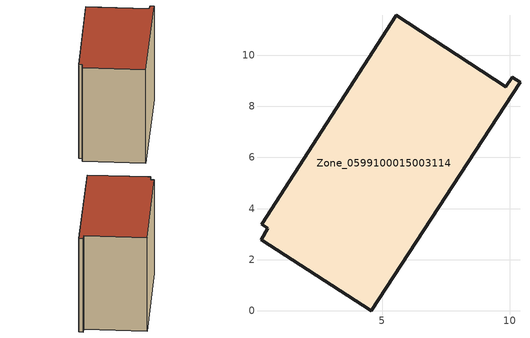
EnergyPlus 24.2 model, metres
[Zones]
Zone_0599100015003114
 floor ground (C_G): 0.53,3.23 0.29,3.38 5.54,11.57 9.85,8.77 10.09,9.14 10.4,8.94 4.57,0 0.26,2.77 z1.01
 wall outside (C_F): 4.57,0 10.4,8.94 10.09,9.14 9.85,8.77 5.54,11.57 0.29,3.38 0.53,3.23 0.26,2.77 4.57,0 z1.01:9.54
 roof outside (C_R): 0.53,3.23 0.26,2.77 4.57,0 10.4,8.94 10.09,9.14 9.85,8.77 5.54,11.57 0.29,3.38 z9.54
[BUILDING]
Pand.0599100015003114: North Axis=0; Terrain=City; Loads Convergence Tolerance Value=0.04; Temperature Convergence Tolerance Value=0.4; Solar Distribution=FullExterior; Maximum Number of Warmup Days=25; Minimum Number of Warmup Days=1
[Site:Location]
Rotterdam.The.Hague.AP_ZH_NLD Design_Conditions: Latitude=51.96; Longitude=4.45; Time Zone=1; Elevation=-4.5
[SITE:GROUNDTEMPERATURE:BUILDINGSURFACE]
18, 18, 18, 18, 18, 18, 18, 18, 18, 18, 18, 18
[MATERIAL] Thermal Absorptance=0.9; Solar Absorptance=0.7; Visible Absorptance=0.7
Name | Roughness | Thickness | Conductivity | Density | Specific Heat
G.TC.2006-2014 | MediumSmooth | 0.15 | 0.06 | 540 | 1210
F.TC.2006-2014 | Rough | 0.3 | 0.12 | 1920 | 840
R.TC.2006-2014 | MediumRough | 0.2 | 0.08 | 1500 | 1000
[CONSTRUCTION]
C_G: G.TC.2006-2014
C_F: F.TC.2006-2014
C_R: R.TC.2006-2014
[ZONE]
Zone_0599100015003114: Type=1; Multiplier=1; Ceiling Height=Autocalculate; Volume=Autocalculate; Floor Area=autocalculate; Part of Total Floor Area=Yes
[ZONEINFILTRATION:DESIGNFLOWRATE]
Infil_Zone_0599100015003114: Zone or ZoneList or Space or SpaceList=Zone_0599100015003114; Schedule=AlwaysOn; Design Flow Rate Calculation Method=Flow/Area; Flow Rate per Floor Area=0.0015; Constant Term Coefficient=1; Temperature Term Coefficient=0; Velocity Term Coefficient=0; Velocity Squared Term Coefficient=0
[HVACTEMPLATE:ZONE:IDEALLOADSAIRSYSTEM]
Zone_0599100015003114: Maximum Heating Supply Air Temperature=50; Minimum Cooling Supply Air Temperature=13; Maximum Heating Supply Air Humidity Ratio=0.0156; Minimum Cooling Supply Air Humidity Ratio=0.0077; Heating Limit=NoLimit; Cooling Limit=NoLimit; Dehumidification Control Type=ConstantSensibleHeatRatio; Cooling Sensible Heat Ratio=0.7; Dehumidification Setpoint=60; Humidification Control Type=None; Humidification Setpoint=30; Outdoor Air Method=None; Outdoor Air Flow Rate per Person=0.00944; Outdoor Air Flow Rate per Zone Floor Area=0; Outdoor Air Flow Rate per Zone=0; Demand Controlled Ventilation Type=None; Outdoor Air Economizer Type=NoEconomizer; Heat Recovery Type=None; Sensible Heat Recovery Effectiveness=0.7; Latent Heat Recovery Effectiveness=0.65
[ZONECONTROL:THERMOSTAT]
ThermostatControl_Zone_0599100015003114: Zone or ZoneList=Zone_0599100015003114; Control Type Schedule=DualSetpointControlType; Control 1=Thermostat_Zone_0599100015003114; Temperature Difference Between Cutout And Setpoint=0
[THERMOSTATSETPOINT:DUALSETPOINT]
Thermostat_Zone_0599100015003114: Heating Setpoint Temperature Schedule=HeatingSetpoint_Zone_0599100015003114; Cooling Setpoint Temperature Schedule=CoolingSetpoint_Zone_0599100015003114
[SCHEDULE:COMPACT]
HeatingSetpoint_Zone_0599100015003114: Through: 12/31, For: AllDays, Until: 24:00, 21
CoolingSetpoint_Zone_0599100015003114: Through: 12/31, For: AllDays, Until: 24:00, 24
DualSetpointControlType: Through: 12/31, For: AllDays, Until: 24:00, 4
AlwaysOn: Through: 12/31, For: AllDays, Until: 24:00, 1
